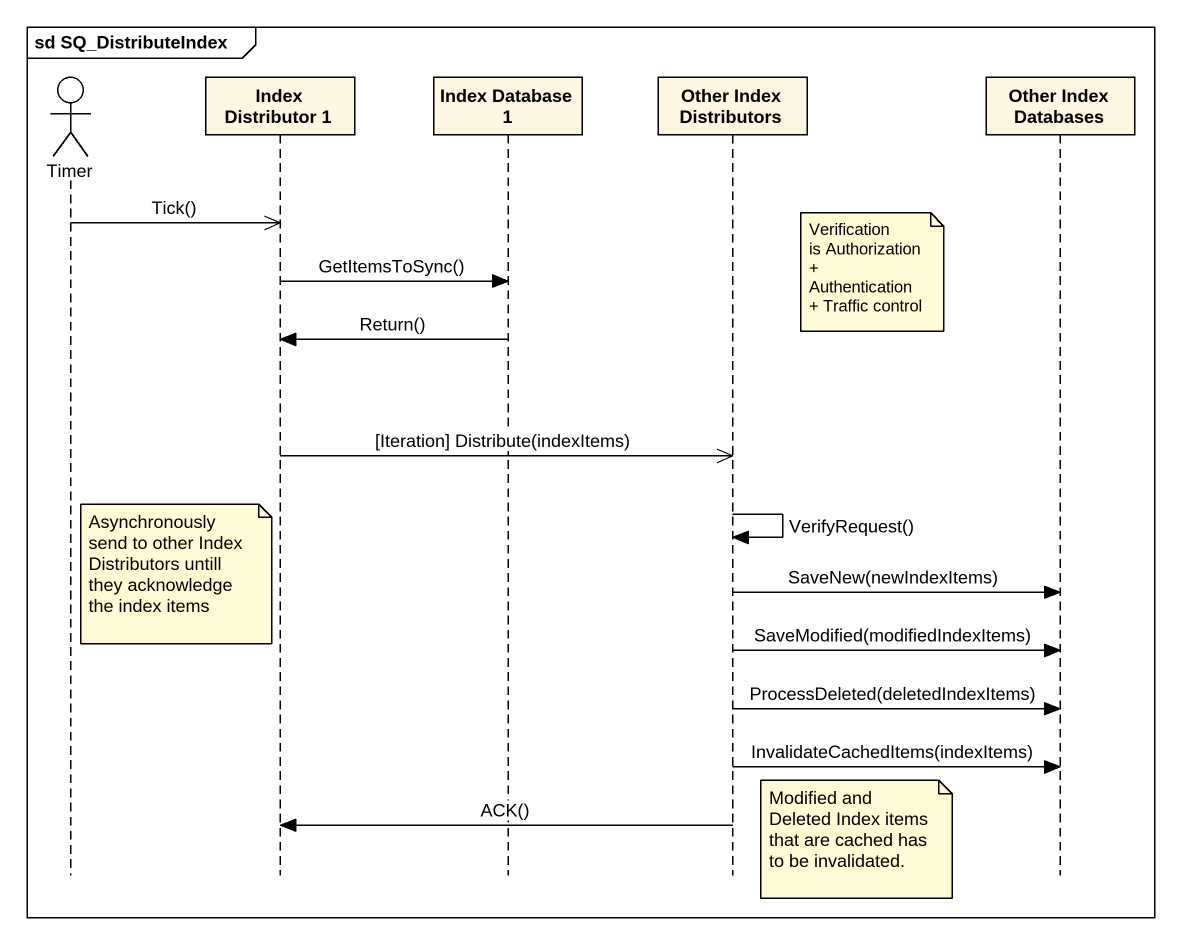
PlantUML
@startuml
mainframe sd SQ_DistributeIndex
hide footbox
actor Timer
participant "Index Distributor 1" as Index_Distributor_1
participant "Index Database 1" as Index_Database_1
participant "Other Index Distributors" as Other_Index_Distributors
participant "Other Index Databases" as Other_Index_Databases

Timer ->> Index_Distributor_1 : Tick()
note right of Other_Index_Distributors
  Verification
  is Authorization + Authentication + Traffic control
end note
Index_Distributor_1 -> Index_Database_1 : GetItemsToSync()
Index_Database_1 -> Index_Distributor_1 : Return()
Index_Distributor_1 ->> Other_Index_Distributors : [Iteration] Distribute(indexItems)
Other_Index_Distributors -> Other_Index_Distributors : VerifyRequest()
note left of Index_Distributor_1 : Asynchronously send to other Index Distributors untill they acknowledge the index items
Other_Index_Distributors -> Other_Index_Databases : SaveNew(newIndexItems)
Other_Index_Distributors -> Other_Index_Databases : SaveModified(modifiedIndexItems)
Other_Index_Distributors -> Other_Index_Databases : ProcessDeleted(deletedIndexItems)
Other_Index_Distributors -> Other_Index_Databases : InvalidateCachedItems(indexItems)
Other_Index_Distributors -> Index_Distributor_1 : ACK()
note right of Other_Index_Distributors : Modified and Deleted Index items that are cached has to be invalidated.
@enduml
